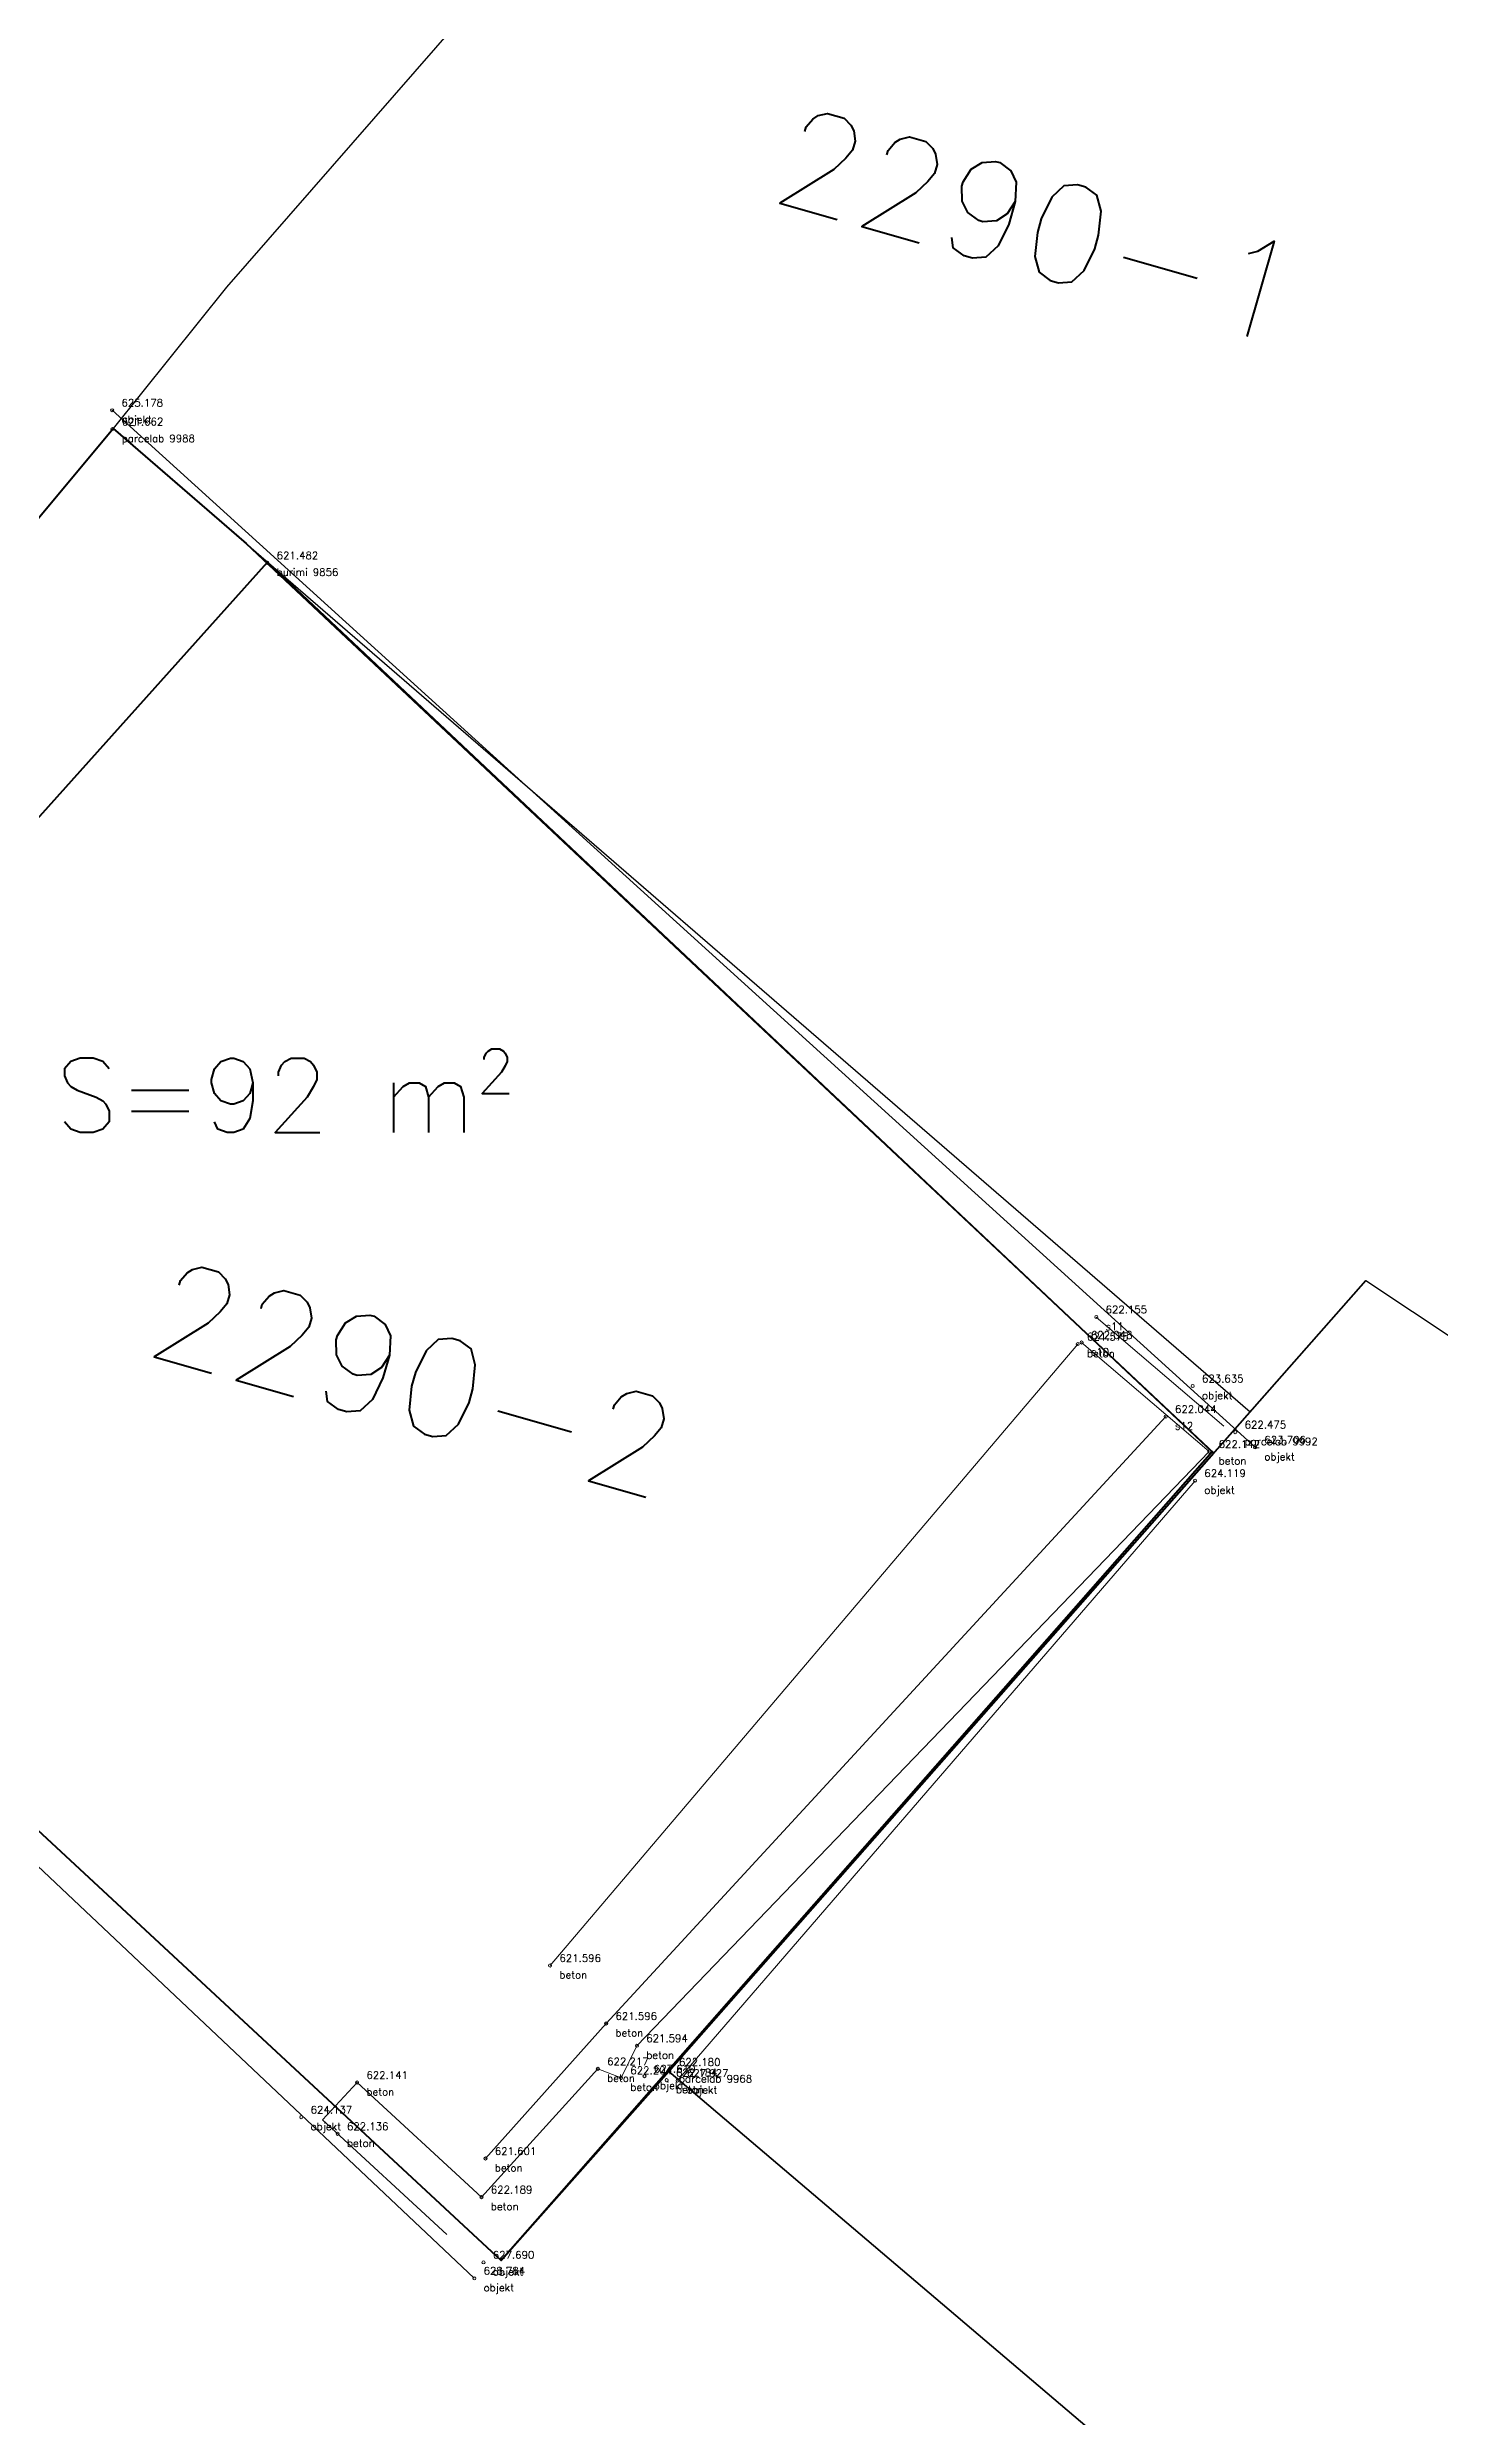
# Model space of a CAD drawing. Header units: metres. Extents: x 7512512.6 to 7512571.9, y 4692061.2 to 4692114.4.
# Drawn here: x 7512537.59 to 7512548.79, y 4692075.83 to 4692094.91 of the extents above; entities that cross this region are included whole.
import ezdxf

# ---------------------------------------------------------------- set-up
doc = ezdxf.new("R2010")
doc.units = ezdxf.units.M
for name, color, linetype, lineweight in [('0_Pen_No__20', 1, 'Continuous', 0), ('betoni', 170, 'Continuous', 0), ('burimi', 1, 'Continuous', 0), ('Matjet', 210, 'Continuous', 0), ('objekt', 33, 'Continuous', 0)]:
    doc.layers.add(name, color=color, linetype=linetype, lineweight=lineweight)
for name, color, linetype in [('Nr Parceles Baze', 7, 'Continuous'), ('parcela', 7, 'Continuous'), ('parcela baze', 7, 'Continuous'), ('Pikat', 7, 'Continuous')]:
    doc.layers.add(name, color=color, linetype=linetype)
doc.styles.get("Standard").update_dxf_attribs({"font": 'simplex.shx'})

# ---------------------------------------------------------------- blocks, each defined once
blk = doc.blocks.new('*U1', base_point=(7512546.942, 4692083.599, 622.142))
at = {"layer": 'Matjet', "linetype": 'ByBlock', "lineweight": -2}
blk.add_line((7512546.942, 4692083.599, 622.142), (7512546.942, 4692083.599, 622.142), dxfattribs=at)
blk.add_circle((7512546.942, 4692083.599, 622.142), 0.0125, dxfattribs=at)
at = {"layer": 'Matjet', "linetype": 'ByBlock', "char_height": 0.06}
for s, insert, attachment_point in [('622.142', (7512547.017, 4692083.659, 622.142), 4), ('beton', (7512547.017, 4692083.554, 622.142), 1)]:
    blk.add_mtext(s, dxfattribs=dict(at, insert=insert, attachment_point=attachment_point))
blk = doc.blocks.new('*U2', base_point=(7512541.637, 4692079.46, 621.596))
at = {"layer": 'Matjet', "linetype": 'ByBlock', "lineweight": -2}
blk.add_line((7512541.637, 4692079.46, 621.596), (7512541.637, 4692079.46, 621.596), dxfattribs=at)
blk.add_circle((7512541.637, 4692079.46, 621.596), 0.0125, dxfattribs=at)
at = {"layer": 'Matjet', "linetype": 'ByBlock', "char_height": 0.06}
for s, insert, attachment_point in [('621.596', (7512541.712, 4692079.52, 621.596), 4), ('beton', (7512541.712, 4692079.415, 621.596), 1)]:
    blk.add_mtext(s, dxfattribs=dict(at, insert=insert, attachment_point=attachment_point))
blk = doc.blocks.new('*U3', base_point=(7512542.088, 4692078.993, 621.596))
at = {"layer": 'Matjet', "linetype": 'ByBlock', "lineweight": -2}
blk.add_line((7512542.088, 4692078.993, 621.596), (7512542.088, 4692078.993, 621.596), dxfattribs=at)
blk.add_circle((7512542.088, 4692078.993, 621.596), 0.0125, dxfattribs=at)
at = {"layer": 'Matjet', "linetype": 'ByBlock', "char_height": 0.06}
for s, insert, attachment_point in [('621.596', (7512542.163, 4692079.053, 621.596), 4), ('beton', (7512542.163, 4692078.948, 621.596), 1)]:
    blk.add_mtext(s, dxfattribs=dict(at, insert=insert, attachment_point=attachment_point))
blk = doc.blocks.new('*U4', base_point=(7512542.336, 4692078.814, 621.594))
at = {"layer": 'Matjet', "linetype": 'ByBlock', "lineweight": -2}
blk.add_line((7512542.336, 4692078.814, 621.594), (7512542.336, 4692078.814, 621.594), dxfattribs=at)
blk.add_circle((7512542.336, 4692078.814, 621.594), 0.0125, dxfattribs=at)
at = {"layer": 'Matjet', "linetype": 'ByBlock', "char_height": 0.06}
for s, insert, attachment_point in [('621.594', (7512542.411, 4692078.874, 621.594), 4), ('beton', (7512542.411, 4692078.769, 621.594), 1)]:
    blk.add_mtext(s, dxfattribs=dict(at, insert=insert, attachment_point=attachment_point))
blk = doc.blocks.new('*U5', base_point=(7512542.575, 4692078.537, 622.184))
at = {"layer": 'Matjet', "linetype": 'ByBlock', "lineweight": -2}
blk.add_line((7512542.575, 4692078.537, 622.184), (7512542.575, 4692078.537, 622.184), dxfattribs=at)
blk.add_circle((7512542.575, 4692078.537, 622.184), 0.0125, dxfattribs=at)
at = {"layer": 'Matjet', "linetype": 'ByBlock', "char_height": 0.06}
for s, insert, attachment_point in [('622.184', (7512542.65, 4692078.597, 622.184), 4), ('beton', (7512542.65, 4692078.492, 622.184), 1)]:
    blk.add_mtext(s, dxfattribs=dict(at, insert=insert, attachment_point=attachment_point))
blk = doc.blocks.new('*U6', base_point=(7512542.208, 4692078.556, 622.204))
at = {"layer": 'Matjet', "linetype": 'ByBlock', "lineweight": -2}
blk.add_line((7512542.208, 4692078.556, 622.204), (7512542.208, 4692078.556, 622.204), dxfattribs=at)
blk.add_circle((7512542.208, 4692078.556, 622.204), 0.0125, dxfattribs=at)
at = {"layer": 'Matjet', "linetype": 'ByBlock', "char_height": 0.06}
for s, insert, attachment_point in [('622.204', (7512542.283, 4692078.616, 622.204), 4), ('beton', (7512542.283, 4692078.511, 622.204), 1)]:
    blk.add_mtext(s, dxfattribs=dict(at, insert=insert, attachment_point=attachment_point))
blk = doc.blocks.new('*U7', base_point=(7512542.021, 4692078.628, 622.217))
at = {"layer": 'Matjet', "linetype": 'ByBlock', "lineweight": -2}
blk.add_line((7512542.021, 4692078.628, 622.217), (7512542.021, 4692078.628, 622.217), dxfattribs=at)
blk.add_circle((7512542.021, 4692078.628, 622.217), 0.0125, dxfattribs=at)
at = {"layer": 'Matjet', "linetype": 'ByBlock', "char_height": 0.06}
for s, insert, attachment_point in [('622.217', (7512542.096, 4692078.688, 622.217), 4), ('beton', (7512542.096, 4692078.583, 622.217), 1)]:
    blk.add_mtext(s, dxfattribs=dict(at, insert=insert, attachment_point=attachment_point))
blk = doc.blocks.new('*U8', base_point=(7512541.085, 4692077.595, 622.189))
at = {"layer": 'Matjet', "linetype": 'ByBlock', "lineweight": -2}
blk.add_line((7512541.085, 4692077.595, 622.189), (7512541.085, 4692077.595, 622.189), dxfattribs=at)
blk.add_circle((7512541.085, 4692077.595, 622.189), 0.0125, dxfattribs=at)
at = {"layer": 'Matjet', "linetype": 'ByBlock', "char_height": 0.06}
for s, insert, attachment_point in [('622.189', (7512541.16, 4692077.655, 622.189), 4), ('beton', (7512541.16, 4692077.55, 622.189), 1)]:
    blk.add_mtext(s, dxfattribs=dict(at, insert=insert, attachment_point=attachment_point))
blk = doc.blocks.new('*U9', base_point=(7512541.117, 4692077.906, 621.601))
at = {"layer": 'Matjet', "linetype": 'ByBlock', "lineweight": -2}
blk.add_line((7512541.117, 4692077.906, 621.601), (7512541.117, 4692077.906, 621.601), dxfattribs=at)
blk.add_circle((7512541.117, 4692077.906, 621.601), 0.0125, dxfattribs=at)
at = {"layer": 'Matjet', "linetype": 'ByBlock', "char_height": 0.06}
for s, insert, attachment_point in [('621.601', (7512541.192, 4692077.966, 621.601), 4), ('beton', (7512541.192, 4692077.861, 621.601), 1)]:
    blk.add_mtext(s, dxfattribs=dict(at, insert=insert, attachment_point=attachment_point))
blk = doc.blocks.new('*U10', base_point=(7512540.084, 4692078.518, 622.141))
at = {"layer": 'Matjet', "linetype": 'ByBlock', "lineweight": -2}
blk.add_line((7512540.084, 4692078.518, 622.141), (7512540.084, 4692078.518, 622.141), dxfattribs=at)
blk.add_circle((7512540.084, 4692078.518, 622.141), 0.0125, dxfattribs=at)
at = {"layer": 'Matjet', "linetype": 'ByBlock', "char_height": 0.06}
for s, insert, attachment_point in [('622.141', (7512540.159, 4692078.578, 622.141), 4), ('beton', (7512540.159, 4692078.473, 622.141), 1)]:
    blk.add_mtext(s, dxfattribs=dict(at, insert=insert, attachment_point=attachment_point))
blk = doc.blocks.new('*U11', base_point=(7512539.927, 4692078.105, 622.136))
at = {"layer": 'Matjet', "linetype": 'ByBlock', "lineweight": -2}
blk.add_line((7512539.927, 4692078.105, 622.136), (7512539.927, 4692078.105, 622.136), dxfattribs=at)
blk.add_circle((7512539.927, 4692078.105, 622.136), 0.0125, dxfattribs=at)
at = {"layer": 'Matjet', "linetype": 'ByBlock', "char_height": 0.06}
for s, insert, attachment_point in [('622.136', (7512540.002, 4692078.165, 622.136), 4), ('beton', (7512540.002, 4692078.06, 622.136), 1)]:
    blk.add_mtext(s, dxfattribs=dict(at, insert=insert, attachment_point=attachment_point))
blk = doc.blocks.new('*U12', base_point=(7512542.599, 4692078.623, 622.18))
at = {"layer": 'Matjet', "linetype": 'ByBlock', "lineweight": -2}
blk.add_line((7512542.599, 4692078.623, 622.18), (7512542.599, 4692078.623, 622.18), dxfattribs=at)
blk.add_circle((7512542.599, 4692078.623, 622.18), 0.0125, dxfattribs=at)
at = {"layer": 'Matjet', "linetype": 'ByBlock', "char_height": 0.06}
for s, insert, attachment_point in [('622.180', (7512542.674, 4692078.683, 622.18), 4), ('parcelab 9968', (7512542.674, 4692078.578, 622.18), 1)]:
    blk.add_mtext(s, dxfattribs=dict(at, insert=insert, attachment_point=attachment_point))
blk = doc.blocks.new('*U16', base_point=(7512539.635, 4692078.239, 624.137))
at = {"layer": 'Matjet', "linetype": 'ByBlock', "lineweight": -2}
blk.add_line((7512539.635, 4692078.239, 624.137), (7512539.635, 4692078.239, 624.137), dxfattribs=at)
blk.add_circle((7512539.635, 4692078.239, 624.137), 0.0125, dxfattribs=at)
at = {"layer": 'Matjet', "linetype": 'ByBlock', "char_height": 0.06}
for s, insert, attachment_point in [('objekt', (7512539.71, 4692078.194, 624.137), 1), ('624.137', (7512539.71, 4692078.299, 624.137), 4)]:
    blk.add_mtext(s, dxfattribs=dict(at, insert=insert, attachment_point=attachment_point))
blk = doc.blocks.new('*U17', base_point=(7512541.027, 4692076.942, 628.784))
at = {"layer": 'Matjet', "linetype": 'ByBlock', "lineweight": -2}
blk.add_line((7512541.027, 4692076.942, 628.784), (7512541.027, 4692076.942, 628.784), dxfattribs=at)
blk.add_circle((7512541.027, 4692076.942, 628.784), 0.0125, dxfattribs=at)
at = {"layer": 'Matjet', "linetype": 'ByBlock', "char_height": 0.06}
for s, insert, attachment_point in [('628.784', (7512541.102, 4692077.002, 628.784), 4), ('objekt', (7512541.102, 4692076.897, 628.784), 1)]:
    blk.add_mtext(s, dxfattribs=dict(at, insert=insert, attachment_point=attachment_point))
blk = doc.blocks.new('*U18', base_point=(7512541.101, 4692077.07, 627.69))
at = {"layer": 'Matjet', "linetype": 'ByBlock', "lineweight": -2}
blk.add_line((7512541.101, 4692077.07, 627.69), (7512541.101, 4692077.07, 627.69), dxfattribs=at)
blk.add_circle((7512541.101, 4692077.07, 627.69), 0.0125, dxfattribs=at)
at = {"layer": 'Matjet', "linetype": 'ByBlock', "char_height": 0.06}
for s, insert, attachment_point in [('objekt', (7512541.176, 4692077.025, 627.69), 1), ('627.690', (7512541.176, 4692077.13, 627.69), 4)]:
    blk.add_mtext(s, dxfattribs=dict(at, insert=insert, attachment_point=attachment_point))
blk = doc.blocks.new('*U19', base_point=(7512542.397, 4692078.569, 627.61))
at = {"layer": 'Matjet', "linetype": 'ByBlock', "lineweight": -2}
blk.add_line((7512542.397, 4692078.569, 627.61), (7512542.397, 4692078.569, 627.61), dxfattribs=at)
blk.add_circle((7512542.397, 4692078.569, 627.61), 0.0125, dxfattribs=at)
at = {"layer": 'Matjet', "linetype": 'ByBlock', "char_height": 0.06}
for s, insert, attachment_point in [('objekt', (7512542.472, 4692078.524, 627.61), 1), ('627.610', (7512542.472, 4692078.629, 627.61), 4)]:
    blk.add_mtext(s, dxfattribs=dict(at, insert=insert, attachment_point=attachment_point))
blk = doc.blocks.new('*U20', base_point=(7512542.663, 4692078.534, 627.927))
at = {"layer": 'Matjet', "linetype": 'ByBlock', "lineweight": -2}
blk.add_line((7512542.663, 4692078.534, 627.927), (7512542.663, 4692078.534, 627.927), dxfattribs=at)
blk.add_circle((7512542.663, 4692078.534, 627.927), 0.0125, dxfattribs=at)
at = {"layer": 'Matjet', "linetype": 'ByBlock', "char_height": 0.06}
for s, insert, attachment_point in [('627.927', (7512542.738, 4692078.594, 627.927), 4), ('objekt', (7512542.738, 4692078.489, 627.927), 1)]:
    blk.add_mtext(s, dxfattribs=dict(at, insert=insert, attachment_point=attachment_point))
blk = doc.blocks.new('*U21', base_point=(7512546.827, 4692083.364, 624.119))
at = {"layer": 'Matjet', "linetype": 'ByBlock', "lineweight": -2}
blk.add_line((7512546.827, 4692083.364, 624.119), (7512546.827, 4692083.364, 624.119), dxfattribs=at)
blk.add_circle((7512546.827, 4692083.364, 624.119), 0.0125, dxfattribs=at)
at = {"layer": 'Matjet', "linetype": 'ByBlock', "char_height": 0.06}
for s, insert, attachment_point in [('objekt', (7512546.902, 4692083.319, 624.119), 1), ('624.119', (7512546.902, 4692083.424, 624.119), 4)]:
    blk.add_mtext(s, dxfattribs=dict(at, insert=insert, attachment_point=attachment_point))
blk = doc.blocks.new('*U22', base_point=(7512546.808, 4692084.126, 623.635))
at = {"layer": 'Matjet', "linetype": 'ByBlock', "lineweight": -2}
blk.add_line((7512546.808, 4692084.126, 623.635), (7512546.808, 4692084.126, 623.635), dxfattribs=at)
blk.add_circle((7512546.808, 4692084.126, 623.635), 0.0125, dxfattribs=at)
at = {"layer": 'Matjet', "linetype": 'ByBlock', "char_height": 0.06}
for s, insert, attachment_point in [('objekt', (7512546.883, 4692084.081, 623.635), 1), ('623.635', (7512546.883, 4692084.186, 623.635), 4)]:
    blk.add_mtext(s, dxfattribs=dict(at, insert=insert, attachment_point=attachment_point))
blk = doc.blocks.new('*U23', base_point=(7512547.31, 4692083.633, 623.706))
at = {"layer": 'Matjet', "linetype": 'ByBlock', "lineweight": -2}
blk.add_line((7512547.31, 4692083.633, 623.706), (7512547.31, 4692083.633, 623.706), dxfattribs=at)
blk.add_circle((7512547.31, 4692083.633, 623.706), 0.0125, dxfattribs=at)
at = {"layer": 'Matjet', "linetype": 'ByBlock', "char_height": 0.06}
for s, insert, attachment_point in [('623.706', (7512547.385, 4692083.693, 623.706), 4), ('objekt', (7512547.385, 4692083.588, 623.706), 1)]:
    blk.add_mtext(s, dxfattribs=dict(at, insert=insert, attachment_point=attachment_point))
blk = doc.blocks.new('*U24', base_point=(7512538.113, 4692091.984, 625.178))
at = {"layer": 'Matjet', "linetype": 'ByBlock', "lineweight": -2}
blk.add_line((7512538.113, 4692091.984, 625.178), (7512538.113, 4692091.984, 625.178), dxfattribs=at)
blk.add_circle((7512538.113, 4692091.984, 625.178), 0.0125, dxfattribs=at)
at = {"layer": 'Matjet', "linetype": 'ByBlock', "char_height": 0.06}
for s, insert, attachment_point in [('625.178', (7512538.188, 4692092.044, 625.178), 4), ('objekt', (7512538.188, 4692091.939, 625.178), 1)]:
    blk.add_mtext(s, dxfattribs=dict(at, insert=insert, attachment_point=attachment_point))
blk = doc.blocks.new('*U25', base_point=(7512545.914, 4692084.477, 622.048))
at = {"layer": 'Matjet', "linetype": 'ByBlock', "lineweight": -2}
blk.add_line((7512545.914, 4692084.477, 622.048), (7512545.914, 4692084.477, 622.048), dxfattribs=at)
blk.add_circle((7512545.914, 4692084.477, 622.048), 0.0125, dxfattribs=at)
at = {"layer": 'Matjet', "linetype": 'ByBlock', "char_height": 0.06}
for s, insert, attachment_point in [('622.048', (7512545.989, 4692084.537, 622.048), 4), ('s10', (7512545.989, 4692084.432, 622.048), 1)]:
    blk.add_mtext(s, dxfattribs=dict(at, insert=insert, attachment_point=attachment_point))
blk = doc.blocks.new('*U26', base_point=(7512546.032, 4692084.682, 622.155))
at = {"layer": 'Matjet', "linetype": 'ByBlock', "lineweight": -2}
blk.add_line((7512546.032, 4692084.682, 622.155), (7512546.032, 4692084.682, 622.155), dxfattribs=at)
blk.add_circle((7512546.032, 4692084.682, 622.155), 0.0125, dxfattribs=at)
at = {"layer": 'Matjet', "linetype": 'ByBlock', "char_height": 0.06}
for s, insert, attachment_point in [('s11', (7512546.107, 4692084.637, 622.155), 1), ('622.155', (7512546.107, 4692084.742, 622.155), 4)]:
    blk.add_mtext(s, dxfattribs=dict(at, insert=insert, attachment_point=attachment_point))
blk = doc.blocks.new('*U27', base_point=(7512546.591, 4692083.88, 622.044))
at = {"layer": 'Matjet', "linetype": 'ByBlock', "lineweight": -2}
blk.add_line((7512546.591, 4692083.88, 622.044), (7512546.591, 4692083.88, 622.044), dxfattribs=at)
blk.add_circle((7512546.591, 4692083.88, 622.044), 0.0125, dxfattribs=at)
at = {"layer": 'Matjet', "linetype": 'ByBlock', "char_height": 0.06}
for s, insert, attachment_point in [('622.044', (7512546.666, 4692083.94, 622.044), 4), ('s12', (7512546.666, 4692083.835, 622.044), 1)]:
    blk.add_mtext(s, dxfattribs=dict(at, insert=insert, attachment_point=attachment_point))
blk = doc.blocks.new('*U31', base_point=(7512538.115, 4692091.832, 621.662))
at = {"layer": 'Matjet', "linetype": 'ByBlock', "lineweight": -2}
blk.add_line((7512538.115, 4692091.832, 621.662), (7512538.115, 4692091.832, 621.662), dxfattribs=at)
blk.add_circle((7512538.115, 4692091.832, 621.662), 0.0125, dxfattribs=at)
at = {"layer": 'Matjet', "linetype": 'ByBlock', "char_height": 0.06}
for s, insert, attachment_point in [('621.662', (7512538.19, 4692091.892, 621.662), 4), ('parcelab 9988', (7512538.19, 4692091.787, 621.662), 1)]:
    blk.add_mtext(s, dxfattribs=dict(at, insert=insert, attachment_point=attachment_point))
blk = doc.blocks.new('*U32', base_point=(7512539.362, 4692090.755, 621.482))
at = {"layer": 'Matjet', "linetype": 'ByBlock', "lineweight": -2}
blk.add_line((7512539.362, 4692090.755, 621.482), (7512539.362, 4692090.755, 621.482), dxfattribs=at)
blk.add_circle((7512539.362, 4692090.755, 621.482), 0.0125, dxfattribs=at)
at = {"layer": 'Matjet', "linetype": 'ByBlock', "char_height": 0.06}
for s, insert, attachment_point in [('621.482', (7512539.437, 4692090.815, 621.482), 4), ('burimi 9856', (7512539.437, 4692090.71, 621.482), 1)]:
    blk.add_mtext(s, dxfattribs=dict(at, insert=insert, attachment_point=attachment_point))
blk = doc.blocks.new('*U33', base_point=(7512547.151, 4692083.755, 622.475))
at = {"layer": 'Matjet', "linetype": 'ByBlock', "lineweight": -2}
blk.add_line((7512547.151, 4692083.755, 622.475), (7512547.151, 4692083.755, 622.475), dxfattribs=at)
blk.add_circle((7512547.151, 4692083.755, 622.475), 0.0125, dxfattribs=at)
at = {"layer": 'Matjet', "linetype": 'ByBlock', "char_height": 0.06}
for s, insert, attachment_point in [('622.475', (7512547.226, 4692083.815, 622.475), 4), ('parcelab 9992', (7512547.226, 4692083.71, 622.475), 1)]:
    blk.add_mtext(s, dxfattribs=dict(at, insert=insert, attachment_point=attachment_point))
blk = doc.blocks.new('*U34', base_point=(7512545.883, 4692084.464, 621.575))
at = {"layer": 'Matjet', "linetype": 'ByBlock', "lineweight": -2}
blk.add_line((7512545.883, 4692084.464, 621.575), (7512545.883, 4692084.464, 621.575), dxfattribs=at)
blk.add_circle((7512545.883, 4692084.464, 621.575), 0.0125, dxfattribs=at)
at = {"layer": 'Matjet', "linetype": 'ByBlock', "char_height": 0.06}
for s, insert, attachment_point in [('621.575', (7512545.958, 4692084.524, 621.575), 4), ('beton', (7512545.958, 4692084.419, 621.575), 1)]:
    blk.add_mtext(s, dxfattribs=dict(at, insert=insert, attachment_point=attachment_point))

msp = doc.modelspace()

# ---------------------------------------------------------------- linework, layer by layer
at = {"layer": '0_Pen_No__20', "lineweight": 40, "flags": 128}
msp.add_lwpolyline([(7512538.122, 4692091.836), (7512539.19, 4692090.911), (7512546.978, 4692083.586), (7512542.592, 4692078.606), (7512541.242, 4692077.086), (7512536.872, 4692081.146), (7512532.042, 4692084.956), (7512533.592, 4692086.406)], close=True, dxfattribs=at)
at = {"layer": 'betoni', "flags": 128}
for points, elevation in [([(7512546.032, 4692084.682), (7512547.06, 4692083.804)], 622.155), ([(7512541.637, 4692079.46), (7512545.883, 4692084.464)], 621.596), ([(7512545.914, 4692084.477), (7512546.942, 4692083.599)], 622.048), ([(7512546.591, 4692083.88), (7512542.088, 4692078.993)], 622.044), ([(7512542.336, 4692078.814), (7512546.942, 4692083.599)], 622.204), ([(7512542.088, 4692078.993), (7512541.117, 4692077.906)], 622.217), ([(7512542.208, 4692078.556), (7512542.336, 4692078.814)], 622.189), ([(7512541.085, 4692077.595), (7512542.021, 4692078.628), (7512542.208, 4692078.556)], 622.189), ([(7512540.084, 4692078.518), (7512539.806, 4692078.217)], 622.141), ([(7512541.085, 4692077.595), (7512540.084, 4692078.518)], 622.189), ([(7512540.807, 4692077.294), (7512539.806, 4692078.217)], 622.189)]:
    msp.add_lwpolyline(points, dxfattribs=dict(at, elevation=elevation))
at = {"layer": 'burimi', "lineweight": 50, "flags": 128}
msp.add_lwpolyline([(7512541.242, 4692077.086), (7512536.872, 4692081.146), (7512533.284, 4692083.977), (7512539.364, 4692090.761), (7512546.966, 4692083.597)], close=True, dxfattribs=at)
at = {"layer": 'objekt', "flags": 128}
for points, elevation in [([(7512547.31, 4692083.633), (7512538.113, 4692091.984)], 623.706), ([(7512541.027, 4692076.942), (7512533.13, 4692084.402)], 628.784), ([(7512546.827, 4692083.364), (7512542.663, 4692078.534)], 624.119)]:
    msp.add_lwpolyline(points, dxfattribs=dict(at, elevation=elevation))
at = {"layer": 'parcela', "flags": 128}
for points in [[(7512553.633, 4692107.904), (7512551.683, 4692107.874), (7512544.782, 4692099.565), (7512539.032, 4692092.976), (7512538.122, 4692091.836), (7512533.592, 4692086.406), (7512532.042, 4692084.956), (7512526.552, 4692078.387), (7512522.461, 4692073.657), (7512518.651, 4692068.967), (7512512.611, 4692074.168), (7512514.832, 4692076.897), (7512533.622, 4692098.916), (7512539.853, 4692106.215), (7512546.573, 4692114.364), (7512553.633, 4692107.904)], [(7512571.902, 4692091.054), (7512556.141, 4692074.106), (7512553.301, 4692069.496), (7512542.592, 4692078.606), (7512548.202, 4692084.976), (7512548.952, 4692084.476), (7512555.062, 4692092.705), (7512555.262, 4692092.685), (7512561.382, 4692100.564), (7512571.852, 4692091.164), (7512571.902, 4692091.054)], [(7512553.301, 4692069.496), (7512545.301, 4692061.187), (7512538.411, 4692068.017), (7512530.921, 4692074.717), (7512526.552, 4692078.387), (7512532.042, 4692084.956), (7512536.872, 4692081.146), (7512541.242, 4692077.086), (7512542.592, 4692078.606), (7512553.301, 4692069.496)]]:
    msp.add_lwpolyline(points, dxfattribs=at)
at = {"layer": 'parcela baze', "flags": 128}
msp.add_lwpolyline([(7512548.202, 4692084.976), (7512542.592, 4692078.606), (7512541.242, 4692077.086), (7512536.872, 4692081.146), (7512532.042, 4692084.956), (7512533.592, 4692086.406), (7512538.122, 4692091.836), (7512547.27, 4692083.92), (7512548.202, 4692084.976)], dxfattribs=at)

# ---------------------------------------------------------------- block references
at = {"layer": 'Matjet'}
for name, p in [('*U24', (7512538.113, 4692091.984, 625.178)), ('*U31', (7512538.115, 4692091.832, 621.662)), ('*U32', (7512539.362, 4692090.755, 621.482)), ('*U26', (7512546.032, 4692084.682, 622.155)), ('*U34', (7512545.883, 4692084.464, 621.575)), ('*U25', (7512545.914, 4692084.477, 622.048)), ('*U22', (7512546.808, 4692084.126, 623.635)), ('*U27', (7512546.591, 4692083.88, 622.044)), ('*U1', (7512546.942, 4692083.599, 622.142)), ('*U33', (7512547.151, 4692083.755, 622.475)), ('*U23', (7512547.31, 4692083.633, 623.706)), ('*U21', (7512546.827, 4692083.364, 624.119)), ('*U2', (7512541.637, 4692079.46, 621.596)), ('*U3', (7512542.088, 4692078.993, 621.596)), ('*U4', (7512542.336, 4692078.814, 621.594)), ('*U7', (7512542.021, 4692078.628, 622.217)), ('*U12', (7512542.599, 4692078.623, 622.18)), ('*U10', (7512540.084, 4692078.518, 622.141)), ('*U6', (7512542.208, 4692078.556, 622.204)), ('*U19', (7512542.397, 4692078.569, 627.61)), ('*U5', (7512542.575, 4692078.537, 622.184)), ('*U20', (7512542.663, 4692078.534, 627.927)), ('*U16', (7512539.635, 4692078.239, 624.137)), ('*U11', (7512539.927, 4692078.105, 622.136)), ('*U9', (7512541.117, 4692077.906, 621.601)), ('*U8', (7512541.085, 4692077.595, 622.189)), ('*U17', (7512541.027, 4692076.942, 628.784)), ('*U18', (7512541.101, 4692077.07, 627.69))]:
    msp.add_blockref(name, p, dxfattribs=at)

# ---------------------------------------------------------------- texts
at = {"layer": 'Nr Parceles Baze'}
for s, p in [('2290-1', (7512543.387, 4692093.68)), ('2290-2', (7512538.352, 4692084.39))]:
    msp.add_text(s, height=0.8, rotation=344.039, dxfattribs=at).set_placement(p)
at = {"layer": 'Pikat', "insert": (7512537.651, 4692086.167), "char_height": 0.6, "attachment_point": 7}
msp.add_mtext('S=92 m²', dxfattribs=at)

doc.saveas('drawing.dxf')
